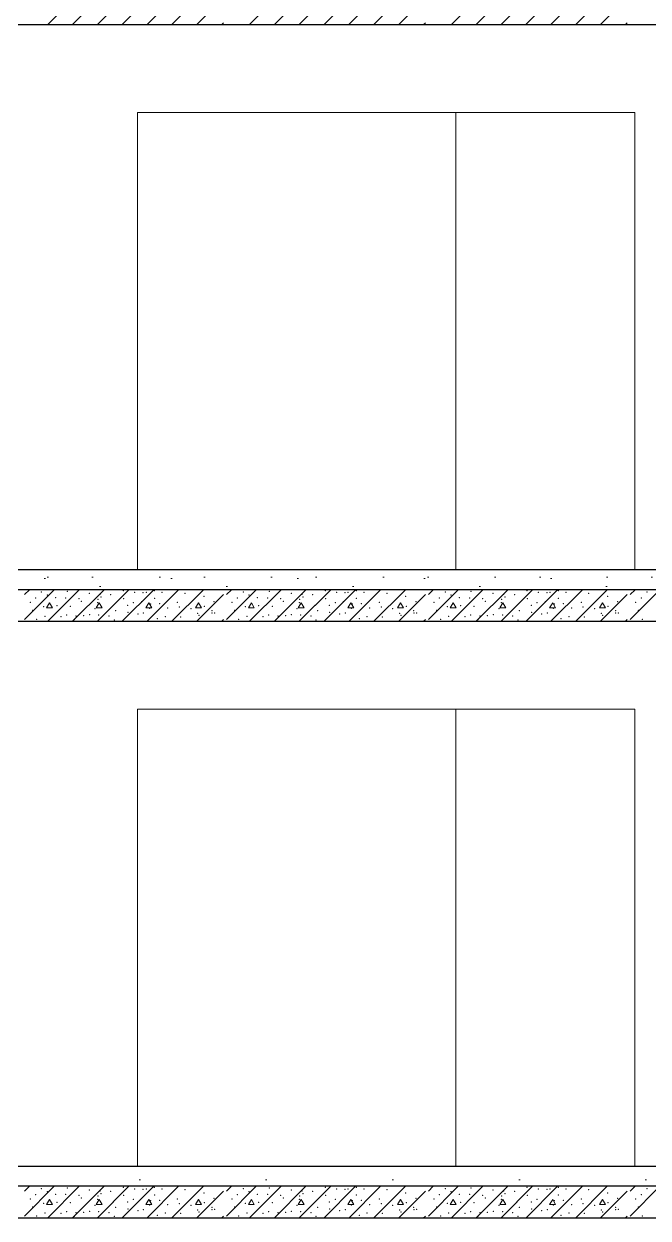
# Model space of a CAD drawing. Header units: millimetres. Extents: x 18162 to 7085488, y 72188 to 247925.
# Drawn here: x 4244242 to 4247381, y 143493 to 149498 of the extents above; entities that cross this region are included whole.
import ezdxf

# ---------------------------------------------------------------- set-up
doc = ezdxf.new("R2010")
doc.units = ezdxf.units.MM
doc.header["$MEASUREMENT"] = 0
doc.layers.add('Archicad Doors', color=7, linetype='Continuous')
doc.layers.add('Structural - Bearing', color=7, linetype='Continuous')
pattern_1 = [(0, (4294986.6, 104752.7), (0, 1169.134), [73.125, -601.875]), (0, (4295324.1, 105337.3), (0, 1169.134), [73.125, -601.875]), (60, (4294986.6, 104752.7), (-1012.5, 584.567), [73.125, -601.875]), (60, (4295661.6, 104752.7), (-1012.5, 584.567), [73.125, -601.875]), (120, (4295059.7, 104752.7), (1012.5, 584.567), [73.125, -601.875]), (120, (4295734.7, 104752.7), (1012.5, 584.567), [73.125, -601.875]), (0, (4294986.58, 104865.2), (0, 225), [0, -225, 0, -337.5]), (45, (4295099.08, 104865.2), (-159.099, 159.099), [0, -168.75, 0, -281.25])]

# ---------------------------------------------------------------- blocks, each defined once
blk = doc.blocks.new('*X1426', base_point=(4294986.6, 104752.7))
at = {"layer": 'Structural - Bearing', "color": 7, "linetype": 'Continuous', "lineweight": 9}
for p, q in [((4244245.4, 143628.3), (4244269.8, 143652.7)), ((4244245.4, 143503.3), (4244394.8, 143652.7)), ((4244359.8, 143492.7), (4244519.8, 143652.7)), ((4244484.8, 143492.7), (4244644.8, 143652.7)), ((4244609.8, 143492.7), (4244769.8, 143652.7)), ((4244734.8, 143492.7), (4244894.8, 143652.7)), ((4244859.8, 143492.7), (4245019.8, 143652.7)), ((4244984.8, 143492.7), (4245144.8, 143652.7)), ((4245260.5, 143628.3), (4245284.9, 143652.7)), ((4245260.5, 143503.3), (4245409.9, 143652.7)), ((4245374.9, 143492.7), (4245534.9, 143652.7)), ((4245499.9, 143492.7), (4245659.9, 143652.7)), ((4245624.9, 143492.7), (4245784.9, 143652.7)), ((4245749.9, 143492.7), (4245909.9, 143652.7)), ((4245874.9, 143492.7), (4246034.9, 143652.7)), ((4245999.9, 143492.7), (4246159.9, 143652.7)), ((4246275.7, 143628.3), (4246300, 143652.7)), ((4246275.7, 143503.3), (4246425, 143652.7)), ((4246390, 143492.7), (4246550, 143652.7)), ((4246515, 143492.7), (4246675, 143652.7)), ((4246640, 143492.7), (4246800, 143652.7)), ((4246765, 143492.7), (4246925, 143652.7)), ((4246890, 143492.7), (4247050, 143652.7)), ((4247015, 143492.7), (4247175, 143652.7)), ((4247290.8, 143628.3), (4247315.2, 143652.7)), ((4247290.8, 143503.3), (4247440.2, 143652.7)), ((4244355.3, 143560.7), (4244370.4, 143586.7)), ((4244370.4, 143586.7), (4244385.3, 143560.6)), ((4244605.3, 143560.7), (4244620.4, 143586.7)), ((4244620.4, 143586.7), (4244635.3, 143560.6)), ((4244855.3, 143560.7), (4244870.4, 143586.7)), ((4244870.4, 143586.7), (4244885.3, 143560.6)), ((4245105.3, 143560.7), (4245120.4, 143586.7)), ((4245109.8, 143492.7), (4245245.4, 143628.3)), ((4245120.4, 143586.7), (4245135.3, 143560.6)), ((4245370.4, 143560.7), (4245385.5, 143586.7)), ((4245385.5, 143586.7), (4245400.4, 143560.6)), ((4245620.4, 143560.7), (4245635.5, 143586.7)), ((4245635.5, 143586.7), (4245650.4, 143560.6)), ((4245870.4, 143560.7), (4245885.5, 143586.7)), ((4245885.5, 143586.7), (4245900.4, 143560.6)), ((4246120.4, 143560.7), (4246135.5, 143586.7)), ((4246124.9, 143492.7), (4246260.5, 143628.3)), ((4246135.5, 143586.7), (4246150.4, 143560.6)), ((4246385.5, 143560.7), (4246400.7, 143586.7)), ((4246400.7, 143586.7), (4246415.6, 143560.6)), ((4246635.5, 143560.7), (4246650.7, 143586.7)), ((4246650.7, 143586.7), (4246665.6, 143560.6)), ((4246885.5, 143560.7), (4246900.7, 143586.7)), ((4246900.7, 143586.7), (4246915.6, 143560.6)), ((4247135.5, 143560.7), (4247150.7, 143586.7)), ((4247140, 143492.7), (4247275.7, 143628.3)), ((4247150.7, 143586.7), (4247165.6, 143560.6)), ((4244385.3, 143560.6), (4244355.3, 143560.7)), ((4244635.3, 143560.6), (4244605.3, 143560.7)), ((4244885.3, 143560.6), (4244855.3, 143560.7)), ((4245135.3, 143560.6), (4245105.3, 143560.7)), ((4245400.4, 143560.6), (4245370.4, 143560.7)), ((4245650.4, 143560.6), (4245620.4, 143560.7)), ((4245900.4, 143560.6), (4245870.4, 143560.7)), ((4246150.4, 143560.6), (4246120.4, 143560.7)), ((4246415.6, 143560.6), (4246385.5, 143560.7)), ((4246665.6, 143560.6), (4246635.5, 143560.7)), ((4246915.6, 143560.6), (4246885.5, 143560.7)), ((4247165.6, 143560.6), (4247135.5, 143560.7)), ((4245234.8, 143492.7), (4245245.4, 143503.3)), ((4246249.9, 143492.7), (4246260.5, 143503.3)), ((4247265, 143492.7), (4247275.7, 143503.3))]:
    blk.add_line(p, q, dxfattribs=at)
for p in [(4244330.1, 143640.5), (4244460.2, 143644.4), (4244742.1, 143647.3), (4244856.7, 143639.7), (4244898.4, 143647.4), (4245345.2, 143640.5), (4245475.3, 143644.4), (4245757.2, 143647.3), (4245871.8, 143639.7), (4245913.5, 143647.4), (4246360.4, 143640.5), (4246490.4, 143644.4), (4246772.3, 143647.3), (4246886.9, 143639.7), (4246928.6, 143647.4), (4247375.5, 143640.5), (4244273.5, 143589), (4244300.5, 143610.5), (4244359.3, 143626), (4244400.8, 143611.9), (4244452.5, 143611.5), (4244518.2, 143607.6), (4244531.1, 143594.1), (4244570.9, 143634.1), (4244612.1, 143587.7), (4244614, 143604.1), (4244624.9, 143628.9), (4244629.9, 143615.3), (4244678.9, 143627.3), (4244743.8, 143607.2), (4244792.4, 143587.7), (4244798.9, 143639.2), (4244833.6, 143591.6), (4244841.2, 143638.1), (4244878.7, 143580), (4244899.1, 143608.9), (4244923.8, 143581.9), (4244936.6, 143639.2), (4245013.8, 143589.6), (4245052.1, 143635), (4245147.2, 143619.6), (4245198.1, 143591.6), (4245288.6, 143589), (4245315.6, 143610.5), (4245374.4, 143626), (4245415.9, 143611.9), (4245467.6, 143611.5), (4245533.3, 143607.6), (4245546.2, 143594.1), (4245586, 143634.1), (4245627.3, 143587.7), (4245629.2, 143604.1), (4245640, 143628.9), (4245645.1, 143615.3), (4245694.1, 143627.3), (4245759, 143607.2), (4245807.5, 143587.7), (4245814, 143639.2), (4245848.8, 143591.6), (4245856.3, 143638.1), (4245893.8, 143580), (4245914.2, 143608.9), (4245939, 143581.9), (4245951.8, 143639.2), (4246028.9, 143589.6), (4246067.2, 143635), (4246162.3, 143619.6), (4246213.2, 143591.6), (4246303.7, 143589), (4246330.7, 143610.5), (4246389.6, 143626), (4246431, 143611.9), (4246482.8, 143611.5), (4246548.4, 143607.6), (4246561.4, 143594.1), (4246601.2, 143634.1), (4246642.4, 143587.7), (4246644.3, 143604.1), (4246655.1, 143628.9), (4246660.2, 143615.3), (4246709.2, 143627.3), (4246774.1, 143607.2), (4246822.7, 143587.7), (4246829.1, 143639.2), (4246863.9, 143591.6), (4246871.5, 143638.1), (4246909, 143580), (4246929.3, 143608.9), (4246954.1, 143581.9), (4246966.9, 143639.2), (4247044, 143589.6), (4247082.4, 143635), (4247177.4, 143619.6), (4247228.3, 143591.6), (4247318.8, 143589), (4247345.9, 143610.5), (4244286.4, 143548.5), (4244340.4, 143567.1), (4244408, 143572.9), (4244457.6, 143524.6), (4244475.6, 143569.7), (4244504.3, 143520.7), (4244542.2, 143521.7), (4244572.2, 143527.2), (4244600.1, 143557.8), (4244618.6, 143525.9), (4244669.7, 143520.4), (4244691.3, 143574.2), (4244703.6, 143546.5), (4244762.8, 143573.5), (4244764.5, 143538.4), (4244815.2, 143529.5), (4244842.8, 143535.6), (4244873.5, 143559.4), (4244965.5, 143560.7), (4245023.4, 143565), (4245081.7, 143557.6), (4245115.6, 143533), (4245122.4, 143523.8), (4245149.1, 143569.7), (4245187.4, 143547), (4245187.5, 143535.2), (4245201.3, 143536.2), (4245301.6, 143548.5), (4245355.5, 143567.1), (4245423.1, 143572.9), (4245472.7, 143524.6), (4245490.8, 143569.7), (4245519.4, 143520.7), (4245557.3, 143521.7), (4245587.3, 143527.2), (4245615.3, 143557.8), (4245633.7, 143525.9), (4245684.8, 143520.4), (4245706.4, 143574.2), (4245718.7, 143546.5), (4245777.9, 143573.5), (4245779.6, 143538.4), (4245830.4, 143529.5), (4245858, 143535.6), (4245888.7, 143559.4), (4245980.6, 143560.7), (4246038.5, 143565), (4246096.9, 143557.6), (4246130.7, 143533), (4246137.6, 143523.8), (4246164.3, 143569.7), (4246202.5, 143547), (4246202.6, 143535.2), (4246216.4, 143536.2), (4246316.7, 143548.5), (4246370.7, 143567.1), (4246438.3, 143572.9), (4246487.9, 143524.6), (4246505.9, 143569.7), (4246534.6, 143520.7), (4246572.4, 143521.7), (4246602.5, 143527.2), (4246630.4, 143557.8), (4246648.8, 143525.9), (4246699.9, 143520.4), (4246721.6, 143574.2), (4246733.8, 143546.5), (4246793.1, 143573.5), (4246794.8, 143538.4), (4246845.5, 143529.5), (4246873.1, 143535.6), (4246903.8, 143559.4), (4246995.7, 143560.7), (4247053.7, 143565), (4247112, 143557.6), (4247145.9, 143533), (4247152.7, 143523.8), (4247179.4, 143569.7), (4247217.6, 143547), (4247217.7, 143535.2), (4247231.5, 143536.2), (4247331.8, 143548.5), (4244306.5, 143503.7), (4244347.9, 143519.2), (4244428.8, 143516.5), (4244495.1, 143502.2), (4244696.2, 143500.9), (4244913, 143507.5), (4244952.5, 143517.6), (4245029.7, 143516.1), (4245321.6, 143503.7), (4245363.1, 143519.2), (4245444, 143516.5), (4245510.2, 143502.2), (4245711.4, 143500.9), (4245928.2, 143507.5), (4245967.6, 143517.6), (4246044.9, 143516.1), (4246336.8, 143503.7), (4246378.2, 143519.2), (4246459.1, 143516.5), (4246525.3, 143502.2), (4246726.5, 143500.9), (4246943.3, 143507.5), (4246982.7, 143517.6), (4247060, 143516.1), (4247351.9, 143503.7)]:
    blk.add_point(p, dxfattribs=at)
blk = doc.blocks.new('*X1439', base_point=(4294986.6, 104752.7))
at = {"layer": 'Structural - Bearing', "color": 7, "linetype": 'Continuous', "lineweight": 9}
for p, q in [((4244245.4, 146628.4), (4244269.7, 146652.7)), ((4244245.4, 146503.4), (4244394.7, 146652.7)), ((4244359.7, 146492.7), (4244519.7, 146652.7)), ((4244484.7, 146492.7), (4244644.7, 146652.7)), ((4244609.7, 146492.7), (4244769.7, 146652.7)), ((4244734.7, 146492.7), (4244894.7, 146652.7)), ((4244859.7, 146492.7), (4245019.7, 146652.7)), ((4244984.7, 146492.7), (4245144.7, 146652.7)), ((4245260.5, 146628.4), (4245284.9, 146652.7)), ((4245260.5, 146503.4), (4245409.9, 146652.7)), ((4245374.9, 146492.7), (4245534.9, 146652.7)), ((4245499.9, 146492.7), (4245659.9, 146652.7)), ((4245624.9, 146492.7), (4245784.9, 146652.7)), ((4245749.9, 146492.7), (4245909.9, 146652.7)), ((4245874.9, 146492.7), (4246034.9, 146652.7)), ((4245999.9, 146492.7), (4246159.9, 146652.7)), ((4246275.7, 146628.4), (4246300, 146652.7)), ((4246275.7, 146503.4), (4246425, 146652.7)), ((4246390, 146492.7), (4246550, 146652.7)), ((4246515, 146492.7), (4246675, 146652.7)), ((4246640, 146492.7), (4246800, 146652.7)), ((4246765, 146492.7), (4246925, 146652.7)), ((4246890, 146492.7), (4247050, 146652.7)), ((4247015, 146492.7), (4247175, 146652.7)), ((4247290.8, 146628.4), (4247315.1, 146652.7)), ((4247290.8, 146503.4), (4247440.1, 146652.7)), ((4244355.3, 146560.7), (4244370.4, 146586.7)), ((4244370.4, 146586.7), (4244385.3, 146560.7)), ((4244605.3, 146560.7), (4244620.4, 146586.7)), ((4244620.4, 146586.7), (4244635.3, 146560.7)), ((4244855.3, 146560.7), (4244870.4, 146586.7)), ((4244870.4, 146586.7), (4244885.3, 146560.7)), ((4245105.3, 146560.7), (4245120.4, 146586.7)), ((4245109.7, 146492.7), (4245245.4, 146628.4)), ((4245120.4, 146586.7), (4245135.3, 146560.7)), ((4245370.4, 146560.7), (4245385.5, 146586.7)), ((4245385.5, 146586.7), (4245400.4, 146560.7)), ((4245620.4, 146560.7), (4245635.5, 146586.7)), ((4245635.5, 146586.7), (4245650.4, 146560.7)), ((4245870.4, 146560.7), (4245885.5, 146586.7)), ((4245885.5, 146586.7), (4245900.4, 146560.7)), ((4246120.4, 146560.7), (4246135.5, 146586.7)), ((4246124.9, 146492.7), (4246260.5, 146628.4)), ((4246135.5, 146586.7), (4246150.4, 146560.7)), ((4246385.5, 146560.7), (4246400.7, 146586.7)), ((4246400.7, 146586.7), (4246415.6, 146560.7)), ((4246635.5, 146560.7), (4246650.7, 146586.7)), ((4246650.7, 146586.7), (4246665.6, 146560.7)), ((4246885.5, 146560.7), (4246900.7, 146586.7)), ((4246900.7, 146586.7), (4246915.6, 146560.7)), ((4247135.5, 146560.7), (4247150.7, 146586.7)), ((4247140, 146492.7), (4247275.7, 146628.4)), ((4247150.7, 146586.7), (4247165.6, 146560.7)), ((4244385.3, 146560.7), (4244355.3, 146560.7)), ((4244635.3, 146560.7), (4244605.3, 146560.7)), ((4244885.3, 146560.7), (4244855.3, 146560.7)), ((4245135.3, 146560.7), (4245105.3, 146560.7)), ((4245400.4, 146560.7), (4245370.4, 146560.7)), ((4245650.4, 146560.7), (4245620.4, 146560.7)), ((4245900.4, 146560.7), (4245870.4, 146560.7)), ((4246150.4, 146560.7), (4246120.4, 146560.7)), ((4246415.6, 146560.7), (4246385.5, 146560.7)), ((4246665.6, 146560.7), (4246635.5, 146560.7)), ((4246915.6, 146560.7), (4246885.5, 146560.7)), ((4247165.6, 146560.7), (4247135.5, 146560.7)), ((4245234.7, 146492.7), (4245245.4, 146503.4)), ((4246249.9, 146492.7), (4246260.5, 146503.4)), ((4247265, 146492.7), (4247275.7, 146503.4))]:
    blk.add_line(p, q, dxfattribs=at)
for p in [(4244460.2, 146644.4), (4244742.1, 146647.4), (4244898.4, 146647.5), (4245475.3, 146644.4), (4245757.2, 146647.4), (4245913.5, 146647.5), (4246490.4, 146644.4), (4246772.3, 146647.4), (4246928.6, 146647.5), (4244273.5, 146589), (4244300.5, 146610.5), (4244330.1, 146640.6), (4244359.3, 146626), (4244400.8, 146611.9), (4244452.5, 146611.5), (4244518.2, 146607.7), (4244531.1, 146594.2), (4244570.9, 146634.1), (4244612.1, 146587.8), (4244614, 146604.2), (4244624.9, 146628.9), (4244629.9, 146615.4), (4244678.9, 146627.4), (4244743.8, 146607.3), (4244792.4, 146587.8), (4244798.9, 146639.3), (4244833.6, 146591.6), (4244841.2, 146638.2), (4244856.7, 146639.7), (4244899.1, 146608.9), (4244936.6, 146639.3), (4245013.8, 146589.7), (4245052.1, 146635.1), (4245147.2, 146619.6), (4245198.1, 146591.6), (4245288.6, 146589), (4245315.6, 146610.5), (4245345.2, 146640.6), (4245374.4, 146626), (4245415.9, 146611.9), (4245467.6, 146611.5), (4245533.3, 146607.7), (4245546.2, 146594.2), (4245586, 146634.1), (4245627.3, 146587.8), (4245629.2, 146604.2), (4245640, 146628.9), (4245645.1, 146615.4), (4245694.1, 146627.4), (4245759, 146607.3), (4245807.5, 146587.8), (4245814, 146639.3), (4245848.8, 146591.6), (4245856.3, 146638.2), (4245871.8, 146639.7), (4245914.2, 146608.9), (4245951.8, 146639.3), (4246028.9, 146589.7), (4246067.2, 146635.1), (4246162.3, 146619.6), (4246213.2, 146591.6), (4246303.7, 146589), (4246330.7, 146610.5), (4246360.4, 146640.6), (4246389.6, 146626), (4246431, 146611.9), (4246482.8, 146611.5), (4246548.4, 146607.7), (4246561.4, 146594.2), (4246601.2, 146634.1), (4246642.4, 146587.8), (4246644.3, 146604.2), (4246655.1, 146628.9), (4246660.2, 146615.4), (4246709.2, 146627.4), (4246774.1, 146607.3), (4246822.7, 146587.8), (4246829.1, 146639.3), (4246863.9, 146591.6), (4246871.5, 146638.2), (4246886.9, 146639.7), (4246929.3, 146608.9), (4246966.9, 146639.3), (4247044, 146589.7), (4247082.4, 146635.1), (4247177.4, 146619.6), (4247228.3, 146591.6), (4247318.8, 146589), (4247345.9, 146610.5), (4247375.5, 146640.6), (4244286.4, 146548.6), (4244340.4, 146567.2), (4244408, 146573), (4244457.6, 146524.7), (4244475.6, 146569.7), (4244572.2, 146527.2), (4244600.1, 146557.8), (4244618.6, 146525.9), (4244691.3, 146574.3), (4244703.6, 146546.6), (4244762.8, 146573.6), (4244764.5, 146538.4), (4244815.2, 146529.6), (4244842.8, 146535.7), (4244873.5, 146559.4), (4244878.7, 146580), (4244923.8, 146581.9), (4244965.5, 146560.7), (4245023.4, 146565), (4245081.7, 146557.7), (4245115.6, 146533), (4245122.4, 146523.8), (4245149.1, 146569.7), (4245187.4, 146547), (4245187.5, 146535.2), (4245201.3, 146536.2), (4245301.6, 146548.6), (4245355.5, 146567.2), (4245423.1, 146573), (4245472.7, 146524.7), (4245490.8, 146569.7), (4245587.3, 146527.2), (4245615.3, 146557.8), (4245633.7, 146525.9), (4245706.4, 146574.3), (4245718.7, 146546.6), (4245777.9, 146573.6), (4245779.6, 146538.4), (4245830.4, 146529.6), (4245858, 146535.7), (4245888.7, 146559.4), (4245893.8, 146580), (4245939, 146581.9), (4245980.6, 146560.7), (4246038.5, 146565), (4246096.9, 146557.7), (4246130.7, 146533), (4246137.6, 146523.8), (4246164.3, 146569.7), (4246202.5, 146547), (4246202.6, 146535.2), (4246216.4, 146536.2), (4246316.7, 146548.6), (4246370.7, 146567.2), (4246438.3, 146573), (4246487.9, 146524.7), (4246505.9, 146569.7), (4246602.5, 146527.2), (4246630.4, 146557.8), (4246648.8, 146525.9), (4246721.6, 146574.3), (4246733.8, 146546.6), (4246793.1, 146573.6), (4246794.8, 146538.4), (4246845.5, 146529.6), (4246873.1, 146535.7), (4246903.8, 146559.4), (4246909, 146580), (4246954.1, 146581.9), (4246995.7, 146560.7), (4247053.7, 146565), (4247112, 146557.7), (4247145.9, 146533), (4247152.7, 146523.8), (4247179.4, 146569.7), (4247217.6, 146547), (4247217.7, 146535.2), (4247231.5, 146536.2), (4247331.8, 146548.6), (4244306.5, 146503.7), (4244347.9, 146519.2), (4244428.8, 146516.6), (4244495.1, 146502.2), (4244504.3, 146520.7), (4244542.2, 146521.7), (4244669.7, 146520.4), (4244696.2, 146501), (4244913, 146507.6), (4244952.5, 146517.7), (4245029.7, 146516.1), (4245321.6, 146503.7), (4245363.1, 146519.2), (4245444, 146516.6), (4245510.2, 146502.2), (4245519.4, 146520.7), (4245557.3, 146521.7), (4245684.8, 146520.4), (4245711.4, 146501), (4245928.2, 146507.6), (4245967.6, 146517.7), (4246044.9, 146516.1), (4246336.8, 146503.7), (4246378.2, 146519.2), (4246459.1, 146516.6), (4246525.3, 146502.2), (4246534.6, 146520.7), (4246572.4, 146521.7), (4246699.9, 146520.4), (4246726.5, 146501), (4246943.3, 146507.6), (4246982.7, 146517.7), (4247060, 146516.1), (4247351.9, 146503.7)]:
    blk.add_point(p, dxfattribs=at)
blk = doc.blocks.new('*X1451', base_point=(4294986.6, 104752.7))
at = {"layer": 'Structural - Bearing', "color": 7, "linetype": 'Continuous', "lineweight": 9}
for p, q in [((4244359.7, 149492.7), (4244519.7, 149652.7)), ((4244484.7, 149492.7), (4244644.7, 149652.7)), ((4244609.7, 149492.7), (4244769.7, 149652.7)), ((4244734.7, 149492.7), (4244894.7, 149652.7)), ((4244859.7, 149492.7), (4245019.7, 149652.7)), ((4244984.7, 149492.7), (4245144.7, 149652.7)), ((4245374.8, 149492.7), (4245534.8, 149652.7)), ((4245499.8, 149492.7), (4245659.8, 149652.7)), ((4245624.8, 149492.7), (4245784.8, 149652.7)), ((4245749.8, 149492.7), (4245909.8, 149652.7)), ((4245874.8, 149492.7), (4246034.8, 149652.7)), ((4245999.8, 149492.7), (4246159.8, 149652.7)), ((4246389.9, 149492.7), (4246549.9, 149652.7)), ((4246514.9, 149492.7), (4246674.9, 149652.7)), ((4246639.9, 149492.7), (4246799.9, 149652.7)), ((4246764.9, 149492.7), (4246924.9, 149652.7)), ((4246889.9, 149492.7), (4247049.9, 149652.7)), ((4247014.9, 149492.7), (4247174.9, 149652.7)), ((4245109.7, 149492.7), (4245245.4, 149628.4)), ((4246124.8, 149492.7), (4246260.5, 149628.4)), ((4247139.9, 149492.7), (4247275.7, 149628.4)), ((4245234.7, 149492.7), (4245245.4, 149503.4)), ((4246249.8, 149492.7), (4246260.5, 149503.4)), ((4247264.9, 149492.7), (4247275.7, 149503.4))]:
    blk.add_line(p, q, dxfattribs=at)

msp = doc.modelspace()

# ---------------------------------------------------------------- hatches: boundary and pattern name
at = {"layer": 'Structural - Bearing', "linetype": 'Continuous', "lineweight": 9}
h = msp.add_hatch(dxfattribs=at)
h.set_pattern_fill('Lightweight_Concrete_0003', style=0, pattern_type=2)
h.set_pattern_definition(pattern_1)
h.paths.add_polyline_path([(4244213.1, 146752.7), (4244213.1, 146652.7), (4247713.1, 146652.7), (4247713.1, 146752.7)])
h = msp.add_hatch(dxfattribs=at)
h.set_pattern_fill('Lightweight_Concrete_0003', style=0, pattern_type=2)
h.set_pattern_definition(pattern_1)
h.paths.add_polyline_path([(4244213.1, 143752.7), (4244213.1, 143652.7), (4247713.1, 143652.7), (4247713.1, 143752.7)])

# ---------------------------------------------------------------- linework, layer by layer
at = {"layer": 'Archicad Doors', "color": 7, "linetype": 'Continuous', "lineweight": 9}
for p, q in [((4244813.1, 146752.7), (4244813.1, 149052.7)), ((4244813.1, 149052.7), (4247313.1, 149052.7)), ((4247313.1, 149052.7), (4247313.1, 146752.7)), ((4244813.1, 143752.7), (4244813.1, 146052.7)), ((4244813.1, 146052.7), (4247313.1, 146052.7)), ((4247313.1, 146052.7), (4247313.1, 143752.7))]:
    msp.add_line(p, q, dxfattribs=at)
at = {"layer": 'Structural - Bearing', "color": 7, "linetype": 'Continuous', "lineweight": 25}
for p, q in [((4247713.1, 149492.7), (4244213.1, 149492.7)), ((4247713.1, 146752.7), (4244213.1, 146752.7)), ((4247713.1, 146492.7), (4244213.1, 146492.7)), ((4247713.1, 143752.7), (4244213.1, 143752.7)), ((4247713.1, 143492.7), (4244213.1, 143492.7))]:
    msp.add_line(p, q, dxfattribs=at)
at = {"layer": 'Structural - Bearing', "color": 7, "linetype": 'Continuous', "lineweight": 9}
for p, q in [((4246413.1, 146752.7), (4246413.1, 149052.7)), ((4246413.1, 143752.7), (4246413.1, 146052.7))]:
    msp.add_line(p, q, dxfattribs=at)
at = {"layer": 'Structural - Bearing', "color": 7, "linetype": 'Continuous', "lineweight": 25, "flags": 128}
for points in [[(4250513.1, 146652.7), (4247813.1, 146652.7), (4247713.1, 146652.7), (4244213.1, 146652.7)], [(4250513.1, 143652.7), (4247813.1, 143652.7), (4247713.1, 143652.7), (4244213.1, 143652.7)]]:
    msp.add_lwpolyline(points, dxfattribs=at)

# ---------------------------------------------------------------- block references
at = {"layer": 'Structural - Bearing', "lineweight": 0}
for name in ['*X1451', '*X1439', '*X1426']:
    msp.add_blockref(name, (4294986.6, 104752.7), dxfattribs=at)

doc.saveas('drawing.dxf')
